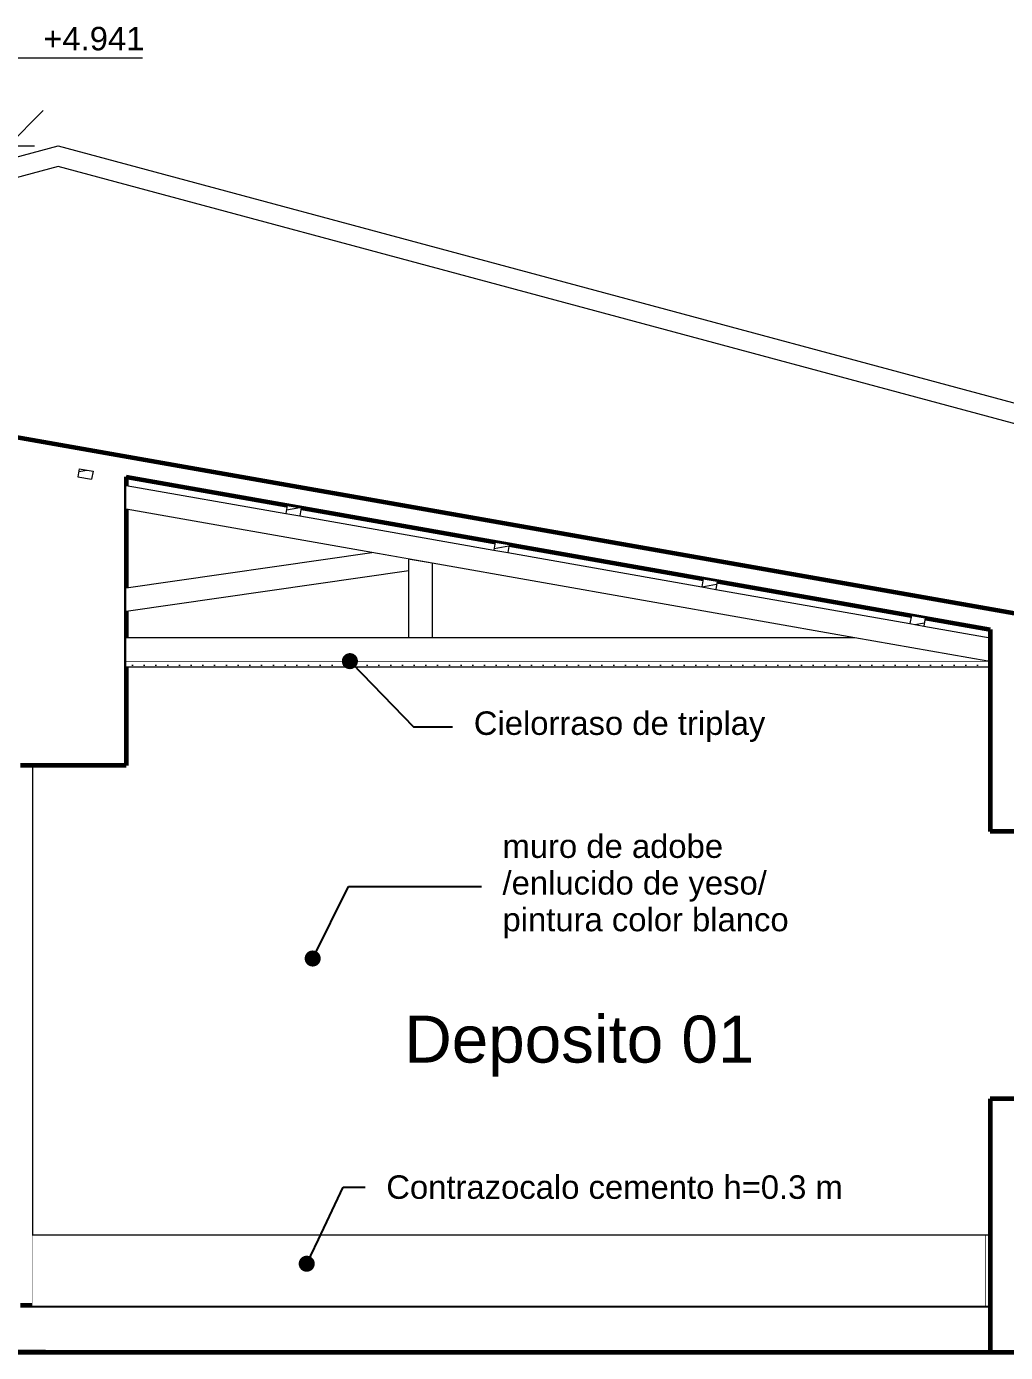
# Model space of a CAD drawing. Header units: metres. Extents: x 48 to 635, y -15 to 39.
# Drawn here: x 431.88 to 436.05, y -14.8 to -9.15 of the extents above; entities that cross this region are included whole.
import ezdxf

# ---------------------------------------------------------------- set-up
doc = ezdxf.new("R2010")
doc.units = ezdxf.units.M
doc.header["$MEASUREMENT"] = 0
doc.linetypes.add('Wipeout_Contour', pattern=[1, 0, -1])
for name, color, linetype in [('Annotation - Label', 7, 'Continuous'), ('Dimensioning - General', 7, 'Continuous'), ('Interior - Furniture', 7, 'Continuous'), ('Interior - Stair & Railing', 7, 'Continuous'), ('Shell - Roof', 7, 'Continuous'), ('Site & Landscape - Terrain', 7, 'Continuous'), ('Structural - Bearing', 7, 'Continuous'), ('TOPO', 7, 'Continuous')]:
    doc.layers.add(name, color=color, linetype=linetype)
doc.styles.add('GENERATED_STYLE_1', font='')
doc.styles.get('GENERATED_STYLE_1').set_extended_font_data('Arial')
doc.dimstyles.new('GENERATED_STYLE__6', dxfattribs={"dimtxt": 0.18, "dimasz": 0.1368, "dimexe": 0.18, "dimexo": 0.0625, "dimgap": 0.09, "dimtad": 0, "dimtih": 1, "dimtoh": 1, "dimdec": 4, "dimzin": 0, "dimdsep": 46, "dimcen": 0.09, "dimadec": 0, "dimazin": 0, "dimtfac": 1, "dimtdec": 4, "dimtmove": 0, "dimatfit": 3, "dimldrblk": 'ARROWHEAD_11', "dimfxl": 1, "dimtolj": 1, "dimtzin": 0, "dimarcsym": 0})
pattern_1 = [(10, (362.457736, -14.601266), (-0.007814168, 0.044316348), [])]

# ---------------------------------------------------------------- blocks, each defined once
blk = doc.blocks.new('ARROWHEAD_11')
at = {"color": 0, "linetype": 'Continuous', "lineweight": 0}
blk.add_line((0, 0), (-1, 0), dxfattribs=at)
at = {"color": 0, "linetype": 'Continuous', "lineweight": 0, "const_width": 0.25, "flags": 128}
blk.add_lwpolyline([(-0.125, 0, 1), (0.125, 0, 1)], format="xyb", close=True, dxfattribs=at)

msp = doc.modelspace()

# ---------------------------------------------------------------- linework, layer by layer
at = {"layer": 'Dimensioning - General', "color": 7, "linetype": 'Continuous', "lineweight": 13}
msp.add_line((431.8025, -9.2857), (432.3749, -9.2857), dxfattribs=at)

# ---------------------------------------------------------------- texts
at = {"layer": 'Dimensioning - General', "color": 5, "lineweight": 25, "insert": (431.9525, -9.2557), "char_height": 0.1, "attachment_point": 7, "style": 'GENERATED_STYLE_1'}
msp.add_mtext('\\A1;{\\pql;\\fArial|b0|i0|c0|p34;+4.941}', dxfattribs=at)

# ---------------------------------------------------------------- wipeouts: each hides what was drawn before it
at = {"color": 254, "linetype": 'Wipeout_Contour', "lineweight": 0, "ltscale": 2165.463791}
msp.add_wipeout([(429.3538, -10.4647), (436.8362, -11.7846), (436.8362, -11.045), (432.0162, -9.7486), (429.6606, -10.3822)], dxfattribs=at).dxf.layer = 'Structural - Bearing'
at = {"color": 254, "linetype": 'Wipeout_Contour', "lineweight": 0, "ltscale": 6089.733196}
msp.add_wipeout([(431.9062, -14.3013), (435.9862, -14.3013), (435.9862, -13.7213), (436.2662, -13.7213), (436.2662, -13.7163), (436.2412, -13.7163), (436.2412, -12.5863), (436.2662, -12.5863), (436.2662, -12.5813), (435.9862, -12.5813), (435.9862, -11.8813), (432.3062, -11.8813), (432.3062, -12.3013), (431.9062, -12.3013)], dxfattribs=at).dxf.layer = 'Structural - Bearing'

# ---------------------------------------------------------------- next in the draw order: linework, layer by layer
at = {"layer": 'Interior - Furniture', "color": 104, "linetype": 'Continuous', "lineweight": 20, "true_color": 0x029e21, "flags": 128}
msp.add_lwpolyline([(431.9062, -12.3013), (431.9062, -12.3263), (431.9062, -14.6013)], dxfattribs=at)

# ---------------------------------------------------------------- next in the draw order: texts
at = {"layer": 'Annotation - Label', "color": 5, "linetype": 'Continuous', "lineweight": 25, "insert": (433.9092, -12.8157), "char_height": 0.1, "width": 1.23721, "attachment_point": 4, "line_spacing_factor": 0.937018, "style": 'GENERATED_STYLE_1'}
msp.add_mtext('\\A1;{\\pql;\\fArial|b0|i0|c0|p34;muro de adobe /enlucido de yeso/ pintura color blanco}', dxfattribs=at)
at = {"layer": 'Annotation - Label', "color": 7, "linetype": 'Continuous', "lineweight": 13, "insert": (433.4912, -13.3664), "char_height": 0.2, "attachment_point": 1, "style": 'GENERATED_STYLE_1'}
msp.add_mtext('\\A1;{\\pql;\\fArial|b0|i0|c0|p34;Deposito 01}', dxfattribs=at)
at = {"layer": 'Annotation - Label', "color": 5, "linetype": 'Continuous', "lineweight": 25, "insert": (433.414, -14.0975), "char_height": 0.1, "attachment_point": 4, "style": 'GENERATED_STYLE_1'}
msp.add_mtext('\\A1;{\\pql;\\fArial|b0|i0|c0|p34;Contrazocalo cemento h=0.3 m}', dxfattribs=at)

# ---------------------------------------------------------------- next in the draw order: leaders
at = {"layer": 'Annotation - Label', "color": 151, "linetype": 'Continuous', "lineweight": 20, "true_color": 0x80c2ff, "annotation_type": 0, "has_hookline": 1, "hookline_direction": 0, "text_width": 1.2036}
msp.add_leader([(433.1006, -13.123), (433.2535, -12.8157), (433.8192, -12.8157)], dimstyle='GENERATED_STYLE__6', dxfattribs=at)

# ---------------------------------------------------------------- next in the draw order: wipeouts: each hides what was drawn before it
at = {"color": 254, "linetype": 'Wipeout_Contour', "lineweight": 0, "ltscale": 1722.94857}
msp.add_wipeout([(429.1565, -10.4299), (429.3538, -10.4647), (432.0162, -9.7486), (432.0162, -9.6607)], dxfattribs=at).dxf.layer = 'Shell - Roof'
at = {"color": 254, "linetype": 'Wipeout_Contour', "lineweight": 0, "ltscale": 1298.915218}
msp.add_wipeout([(433.352, -11.3935), (432.3062, -11.2091), (432.3062, -11.5444)], dxfattribs=at).dxf.layer = 'Structural - Bearing'

# ---------------------------------------------------------------- next in the draw order: linework, layer by layer
at = {"layer": 'Dimensioning - General', "color": 7, "linetype": 'Continuous', "lineweight": 13}
msp.add_line((431.9525, -9.5107), (431.8025, -9.6607), dxfattribs=at)
at = {"layer": 'Dimensioning - General', "color": 151, "linetype": 'Continuous', "lineweight": 20, "true_color": 0x80c2ff}
msp.add_line((431.8025, -9.6607), (431.915, -9.6607), dxfattribs=at)

# ---------------------------------------------------------------- next in the draw order: wipeouts: each hides what was drawn before it
at = {"color": 254, "linetype": 'Wipeout_Contour', "lineweight": 0, "ltscale": 8688.317733}
msp.add_wipeout([(432.3062, -11.1075), (432.986, -11.2274), (432.992, -11.1929), (433.0511, -11.2033), (433.0451, -11.2378), (433.8723, -11.3837), (433.8784, -11.3492), (433.9375, -11.3596), (433.9314, -11.3941), (434.7586, -11.5399), (434.7647, -11.5055), (434.8238, -11.5159), (434.8177, -11.5504), (435.6449, -11.6962), (435.651, -11.6618), (435.7101, -11.6722), (435.704, -11.7066), (435.9862, -11.7564), (435.9862, -11.7208), (432.3062, -11.0717)], dxfattribs=at).dxf.layer = 'Structural - Bearing'
at = {"color": 254, "linetype": 'Wipeout_Contour', "lineweight": 0, "ltscale": 1723.150828}
msp.add_wipeout([(425.0862, -14.8013), (435.9862, -14.8013), (435.9862, -14.6013), (425.0862, -14.6013)], dxfattribs=at).dxf.layer = 'Structural - Bearing'

# ---------------------------------------------------------------- next in the draw order: linework, layer by layer
at = {"layer": 'Structural - Bearing', "color": 7, "linetype": 'Continuous', "lineweight": 60}
for p, q in [((431.9062, -14.6013), (431.8562, -14.6013)), ((435.9662, -14.6013), (431.9062, -14.6013)), ((435.9862, -14.6013), (435.9662, -14.6013)), ((435.9862, -14.8013), (425.0862, -14.8013))]:
    msp.add_line(p, q, dxfattribs=at)

# ---------------------------------------------------------------- next in the draw order: wipeouts: each hides what was drawn before it
at = {"color": 254, "linetype": 'Wipeout_Contour', "lineweight": 0, "ltscale": 1739.952308}
msp.add_wipeout([(432.0162, -9.6607), (432.0162, -9.7486), (437.7062, -11.279), (437.7062, -11.1912)], dxfattribs=at).dxf.layer = 'Shell - Roof'
at = {"color": 254, "linetype": 'Wipeout_Contour', "lineweight": 0, "ltscale": 1303.611595}
msp.add_wipeout([(433.6096, -11.7563), (435.4096, -11.7563), (433.6096, -11.4389)], dxfattribs=at).dxf.layer = 'Structural - Bearing'
at = {"color": 254, "linetype": 'Wipeout_Contour', "lineweight": 0, "ltscale": 1732.276729}
msp.add_wipeout([(432.3062, -11.6454), (432.3062, -11.7563), (433.5096, -11.7563), (433.5096, -11.4718)], dxfattribs=at).dxf.layer = 'Structural - Bearing'

# ---------------------------------------------------------------- next in the draw order: linework, layer by layer
at = {"layer": 'Shell - Roof', "color": 23, "linetype": 'Continuous', "lineweight": 13, "true_color": 0xbf8080}
for p, q in [((429.1565, -10.4299), (432.0162, -9.6607)), ((432.0162, -9.6607), (437.7062, -11.1912)), ((432.0162, -9.7486), (429.3538, -10.4647)), ((437.7062, -11.279), (432.0162, -9.7486))]:
    msp.add_line(p, q, dxfattribs=at)

# ---------------------------------------------------------------- next in the draw order: wipeouts: each hides what was drawn before it
at = {"color": 254, "linetype": 'Wipeout_Contour', "lineweight": 0, "ltscale": 1744.863923}
msp.add_wipeout([(435.9862, -14.3013), (435.9662, -14.3013), (435.9662, -14.6013), (435.9862, -14.6013)], dxfattribs=at).dxf.layer = 'Interior - Stair & Railing'

# ---------------------------------------------------------------- next in the draw order: linework, layer by layer
at = {"layer": 'Interior - Stair & Railing', "color": 171, "linetype": 'Continuous', "lineweight": 13}
for p, q in [((435.9662, -14.3013), (435.9662, -14.6013)), ((435.9862, -14.3013), (435.9662, -14.3013))]:
    msp.add_line(p, q, dxfattribs=at)

# ---------------------------------------------------------------- next in the draw order: wipeouts: each hides what was drawn before it
at = {"color": 254, "linetype": 'Wipeout_Contour', "lineweight": 0, "ltscale": 2572.874289}
msp.add_wipeout([(428.7167, -10.3523), (419.6162, -11.9576), (419.6162, -12.0438), (428.7167, -10.4385), (437.6362, -12.0119), (437.6362, -11.9257)], dxfattribs=at).dxf.layer = 'Shell - Roof'

# ---------------------------------------------------------------- next in the draw order: linework, layer by layer
at = {"layer": 'Shell - Roof', "color": 7, "linetype": 'Continuous', "lineweight": 60}
msp.add_line((432.3062, -11.0717), (435.9862, -11.7208), dxfattribs=at)
at = {"layer": 'Shell - Roof', "color": 7, "linetype": 'Continuous', "lineweight": 60, "flags": 128}
msp.add_lwpolyline([(437.6362, -11.9257), (428.7167, -10.3523), (419.6162, -11.9576)], dxfattribs=at)

# ---------------------------------------------------------------- next in the draw order: texts
at = {"layer": 'Annotation - Label', "color": 5, "linetype": 'Continuous', "lineweight": 25, "insert": (433.7868, -12.1355), "char_height": 0.1, "attachment_point": 4, "style": 'GENERATED_STYLE_1'}
msp.add_mtext('\\A1;{\\pql;\\fArial|b0|i0|c0|p34;Cielorraso de triplay}', dxfattribs=at)

# ---------------------------------------------------------------- next in the draw order: wipeouts: each hides what was drawn before it
at = {"color": 254, "linetype": 'Wipeout_Contour', "lineweight": 0, "ltscale": 1736.70876}
msp.add_wipeout([(435.9662, -14.3013), (431.9062, -14.3013), (431.9062, -14.6013), (435.9662, -14.6013)], dxfattribs=at).dxf.layer = 'Interior - Stair & Railing'

# ---------------------------------------------------------------- next in the draw order: hatches: boundary and pattern name
at = {"layer": 'TOPO', "linetype": 'Continuous', "lineweight": 0, "true_color": 0x353329}
msp.add_hatch(color=250, dxfattribs=at).paths.add_polyline_path([(432.7595, -14.8013), (432.6058, -14.7971), (424.408, -14.7243), (421.8304, -14.6712), (421.2192, -14.6392), (420.5418, -14.6663), (420.3957, -14.668), (419.288, -14.4842), (419.288, -14.8013)])

# ---------------------------------------------------------------- next in the draw order: linework, layer by layer
at = {"layer": 'Interior - Stair & Railing', "color": 171, "linetype": 'Continuous', "lineweight": 13}
msp.add_line((435.9662, -14.3013), (431.9062, -14.3013), dxfattribs=at)
at = {"layer": 'TOPO', "color": 55, "linetype": 'Continuous', "lineweight": 13, "true_color": 0xa2a233, "flags": 128}
msp.add_lwpolyline([(419.288, -14.4842), (420.3957, -14.668), (420.5418, -14.6663), (421.2192, -14.6392), (421.8304, -14.6712), (424.408, -14.7243), (432.6058, -14.7971), (432.7595, -14.8013)], dxfattribs=at)

# ---------------------------------------------------------------- next in the draw order: leaders
at = {"layer": 'Annotation - Label', "color": 151, "linetype": 'Continuous', "lineweight": 20, "true_color": 0x80c2ff, "annotation_type": 0, "has_hookline": 1, "hookline_direction": 0, "text_width": 1.9275}
msp.add_leader([(433.075, -14.4233), (433.2306, -14.0975), (433.324, -14.0975)], dimstyle='GENERATED_STYLE__6', dxfattribs=at)

# ---------------------------------------------------------------- next in the draw order: wipeouts: each hides what was drawn before it
at = {"color": 254, "linetype": 'Wipeout_Contour', "lineweight": 0, "ltscale": 1728.959483}
msp.add_wipeout([(431.8562, -10.9923), (431.8562, -12.3013), (432.3062, -12.3013), (432.3062, -11.0717)], dxfattribs=at).dxf.layer = 'Structural - Bearing'

# ---------------------------------------------------------------- next in the draw order: linework, layer by layer
at = {"layer": 'Structural - Bearing', "color": 7, "linetype": 'Continuous', "lineweight": 60}
for p, q in [((432.3062, -11.0717), (432.3062, -11.8563)), ((432.3062, -11.8563), (432.3062, -11.8813)), ((432.3062, -11.8813), (432.3062, -12.3013)), ((431.9062, -12.3013), (431.8562, -12.3013)), ((432.3062, -12.3013), (431.9062, -12.3013))]:
    msp.add_line(p, q, dxfattribs=at)

# ---------------------------------------------------------------- next in the draw order: wipeouts: each hides what was drawn before it
at = {"color": 254, "linetype": 'Wipeout_Contour', "lineweight": 0, "ltscale": 1729.095589}
msp.add_wipeout([(432.1587, -11.0815), (432.1648, -11.047), (432.1057, -11.0366), (432.0996, -11.0711)], dxfattribs=at).dxf.layer = 'Interior - Furniture'
at = {"color": 254, "linetype": 'Wipeout_Contour', "lineweight": 0, "ltscale": 1745.779729}
msp.add_wipeout([(436.4362, -14.8013), (436.4362, -13.7213), (435.9862, -13.7213), (435.9862, -14.8013)], dxfattribs=at).dxf.layer = 'Structural - Bearing'

# ---------------------------------------------------------------- next in the draw order: hatches: boundary and pattern name
at = {"layer": 'Interior - Furniture', "linetype": 'Continuous', "lineweight": 13, "true_color": 0xbf927d}
h = msp.add_hatch(dxfattribs=at)
h.set_pattern_fill('Wood_0001', color=33, style=0, pattern_type=2)
h.set_pattern_definition(pattern_1)
h.paths.add_polyline_path([(432.1587, -11.0815), (432.1648, -11.047), (432.1057, -11.0366), (432.0996, -11.0711)])

# ---------------------------------------------------------------- next in the draw order: linework, layer by layer
at = {"layer": 'Interior - Furniture', "color": 104, "linetype": 'Continuous', "lineweight": 20, "true_color": 0x029e21}
for p, q in [((432.1057, -11.0366), (432.0996, -11.0711)), ((432.1057, -11.0366), (432.1648, -11.047)), ((432.1648, -11.047), (432.1587, -11.0815)), ((432.0996, -11.0711), (432.1587, -11.0815))]:
    msp.add_line(p, q, dxfattribs=at)
at = {"layer": 'Structural - Bearing', "color": 7, "linetype": 'Continuous', "lineweight": 60}
for p, q in [((435.9862, -13.7213), (435.9862, -14.3013)), ((436.4362, -14.8013), (435.9862, -14.8013))]:
    msp.add_line(p, q, dxfattribs=at)
at = {"layer": 'Structural - Bearing', "color": 7, "linetype": 'Continuous', "lineweight": 60, "flags": 128}
for points in [[(436.4362, -13.7213), (436.3162, -13.7213), (436.2662, -13.7213), (435.9862, -13.7213)], [(435.9862, -14.3013), (435.9862, -14.6013), (435.9862, -14.8013)]]:
    msp.add_lwpolyline(points, dxfattribs=at)

# ---------------------------------------------------------------- next in the draw order: wipeouts: each hides what was drawn before it
at = {"color": 254, "linetype": 'Wipeout_Contour', "lineweight": 0, "ltscale": 1737.235099}
msp.add_wipeout([(432.3062, -11.8563), (432.3062, -11.8813), (435.9862, -11.8813), (435.9862, -11.8563)], dxfattribs=at).dxf.layer = 'Site & Landscape - Terrain'

# ---------------------------------------------------------------- next in the draw order: hatches: boundary and pattern name
at = {"layer": 'Site & Landscape - Terrain', "linetype": 'Continuous', "lineweight": 15, "true_color": 0x93a0c6}
h = msp.add_hatch(dxfattribs=at)
h.set_pattern_fill('Plaster_0001', color=253, style=0, pattern_type=2)
h.set_pattern_definition([(0, (362.45774, -14.60127), (0, 0.08660254), [0, -0.05]), (0, (362.48274, -14.557965), (0, 0.08660254), [0, -0.05])])
h.paths.add_polyline_path([(432.3062, -11.8563), (432.3062, -11.8813), (435.9862, -11.8813), (435.9862, -11.8563)])

# ---------------------------------------------------------------- next in the draw order: linework, layer by layer
at = {"layer": 'Site & Landscape - Terrain', "color": 55, "linetype": 'Continuous', "lineweight": 13, "true_color": 0xa2a233}
for p, q in [((435.9862, -11.8563), (432.3062, -11.8563)), ((435.9862, -11.8813), (432.3062, -11.8813))]:
    msp.add_line(p, q, dxfattribs=at)

# ---------------------------------------------------------------- next in the draw order: wipeouts: each hides what was drawn before it
at = {"color": 254, "linetype": 'Wipeout_Contour', "lineweight": 0, "ltscale": 1736.796757}
msp.add_wipeout([(435.4096, -11.7563), (432.3062, -11.7563), (432.3062, -11.8563), (435.9767, -11.8563)], dxfattribs=at).dxf.layer = 'Interior - Furniture'

# ---------------------------------------------------------------- next in the draw order: wipeouts: each hides what was drawn before it
at = {"color": 254, "linetype": 'Wipeout_Contour', "lineweight": 0, "ltscale": 2172.848078}
msp.add_wipeout([(432.3062, -11.1075), (432.3062, -11.2091), (435.9767, -11.8563), (435.9862, -11.8563), (435.9862, -11.7564)], dxfattribs=at).dxf.layer = 'Interior - Furniture'

# ---------------------------------------------------------------- next in the draw order: linework, layer by layer
at = {"layer": 'Interior - Furniture', "color": 134, "linetype": 'Continuous', "lineweight": 18}
for p, q in [((432.3062, -11.1075), (432.986, -11.2274)), ((433.9314, -11.3941), (434.7586, -11.5399)), ((434.8177, -11.5504), (435.6449, -11.6962)), ((435.704, -11.7066), (435.9862, -11.7564)), ((435.9767, -11.8563), (435.4096, -11.7563))]:
    msp.add_line(p, q, dxfattribs=at)

# ---------------------------------------------------------------- next in the draw order: leaders
at = {"layer": 'Annotation - Label', "color": 151, "linetype": 'Continuous', "lineweight": 20, "true_color": 0x80c2ff, "annotation_type": 0, "has_hookline": 1, "hookline_direction": 0, "text_width": 1.2329}
msp.add_leader([(433.259, -11.8563), (433.5296, -12.1355), (433.6968, -12.1355)], dimstyle='GENERATED_STYLE__6', dxfattribs=at)

# ---------------------------------------------------------------- next in the draw order: wipeouts: each hides what was drawn before it
at = {"color": 254, "linetype": 'Wipeout_Contour', "lineweight": 0, "ltscale": 1734.860945}
msp.add_wipeout([(433.6096, -11.7563), (433.6096, -11.4389), (433.5096, -11.4213), (433.5096, -11.7563)], dxfattribs=at).dxf.layer = 'Interior - Furniture'

# ---------------------------------------------------------------- next in the draw order: linework, layer by layer
at = {"layer": 'Interior - Furniture', "color": 134, "linetype": 'Continuous', "lineweight": 18}
for p, q in [((435.4096, -11.7563), (433.6096, -11.4389)), ((433.6096, -11.4389), (433.6096, -11.7563)), ((433.5096, -11.7563), (432.3062, -11.7563)), ((433.6096, -11.7563), (433.5096, -11.7563)), ((435.4096, -11.7563), (433.6096, -11.7563))]:
    msp.add_line(p, q, dxfattribs=at)

# ---------------------------------------------------------------- next in the draw order: wipeouts: each hides what was drawn before it
at = {"color": 254, "linetype": 'Wipeout_Contour', "lineweight": 0, "ltscale": 2165.365763}
msp.add_wipeout([(433.352, -11.3935), (432.3062, -11.5444), (432.3062, -11.6454), (433.5096, -11.4718), (433.5096, -11.4213)], dxfattribs=at).dxf.layer = 'Interior - Furniture'
at = {"color": 254, "linetype": 'Wipeout_Contour', "lineweight": 0, "ltscale": 1743.337456}
msp.add_wipeout([(435.704, -11.7066), (435.7101, -11.6722), (435.651, -11.6618), (435.6449, -11.6962)], dxfattribs=at).dxf.layer = 'Interior - Furniture'
at = {"color": 254, "linetype": 'Wipeout_Contour', "lineweight": 0, "ltscale": 1745.528394}
msp.add_wipeout([(435.9862, -11.7208), (435.9862, -12.5813), (436.4362, -12.5813), (436.4362, -11.8002)], dxfattribs=at).dxf.layer = 'Structural - Bearing'

# ---------------------------------------------------------------- next in the draw order: hatches: boundary and pattern name
at = {"layer": 'Interior - Furniture', "linetype": 'Continuous', "lineweight": 13, "true_color": 0xbf927d}
h = msp.add_hatch(dxfattribs=at)
h.set_pattern_fill('Wood_0001', color=33, style=0, pattern_type=2)
h.set_pattern_definition(pattern_1)
h.paths.add_polyline_path([(435.704, -11.7066), (435.7101, -11.6722), (435.651, -11.6618), (435.6449, -11.6962)])

# ---------------------------------------------------------------- next in the draw order: linework, layer by layer
at = {"layer": 'Interior - Furniture', "color": 134, "linetype": 'Continuous', "lineweight": 18}
for p, q in [((433.352, -11.3935), (432.3062, -11.2091)), ((433.0451, -11.2378), (433.8723, -11.3837)), ((432.3062, -11.5444), (433.352, -11.3935)), ((433.6096, -11.4389), (433.352, -11.3935)), ((433.5096, -11.4718), (433.5096, -11.4213)), ((433.5096, -11.4718), (432.3062, -11.6454)), ((433.5096, -11.7563), (433.5096, -11.4718))]:
    msp.add_line(p, q, dxfattribs=at)
at = {"layer": 'Interior - Furniture', "color": 104, "linetype": 'Continuous', "lineweight": 20, "true_color": 0x029e21}
for p, q in [((435.651, -11.6618), (435.6449, -11.6962)), ((435.651, -11.6618), (435.7101, -11.6722)), ((435.7101, -11.6722), (435.704, -11.7066)), ((435.6449, -11.6962), (435.704, -11.7066))]:
    msp.add_line(p, q, dxfattribs=at)
at = {"layer": 'Structural - Bearing', "color": 7, "linetype": 'Continuous', "lineweight": 60}
for p, q in [((435.9862, -11.7208), (435.9862, -11.8563)), ((435.9862, -11.8563), (435.9862, -11.8813)), ((435.9862, -11.8813), (435.9862, -12.5813))]:
    msp.add_line(p, q, dxfattribs=at)
at = {"layer": 'Structural - Bearing', "color": 7, "linetype": 'Continuous', "lineweight": 60, "flags": 128}
msp.add_lwpolyline([(436.4362, -12.5813), (436.3162, -12.5813), (436.2662, -12.5813), (435.9862, -12.5813)], dxfattribs=at)

# ---------------------------------------------------------------- next in the draw order: wipeouts: each hides what was drawn before it
at = {"color": 254, "linetype": 'Wipeout_Contour', "lineweight": 0, "ltscale": 1739.776745}
msp.add_wipeout([(434.8177, -11.5504), (434.8238, -11.5159), (434.7647, -11.5055), (434.7586, -11.5399)], dxfattribs=at).dxf.layer = 'Interior - Furniture'

# ---------------------------------------------------------------- next in the draw order: hatches: boundary and pattern name
at = {"layer": 'Interior - Furniture', "linetype": 'Continuous', "lineweight": 13, "true_color": 0xbf927d}
h = msp.add_hatch(dxfattribs=at)
h.set_pattern_fill('Wood_0001', color=33, style=0, pattern_type=2)
h.set_pattern_definition(pattern_1)
h.paths.add_polyline_path([(434.8177, -11.5504), (434.8238, -11.5159), (434.7647, -11.5055), (434.7586, -11.5399)])

# ---------------------------------------------------------------- next in the draw order: linework, layer by layer
at = {"layer": 'Interior - Furniture', "color": 104, "linetype": 'Continuous', "lineweight": 20, "true_color": 0x029e21}
for p, q in [((434.7647, -11.5055), (434.7586, -11.5399)), ((434.7647, -11.5055), (434.8238, -11.5159)), ((434.8238, -11.5159), (434.8177, -11.5504)), ((434.7586, -11.5399), (434.8177, -11.5504))]:
    msp.add_line(p, q, dxfattribs=at)

# ---------------------------------------------------------------- next in the draw order: wipeouts: each hides what was drawn before it
at = {"color": 254, "linetype": 'Wipeout_Contour', "lineweight": 0, "ltscale": 1732.655811}
msp.add_wipeout([(433.0451, -11.2378), (433.0511, -11.2033), (432.992, -11.1929), (432.986, -11.2274)], dxfattribs=at).dxf.layer = 'Interior - Furniture'
at = {"color": 254, "linetype": 'Wipeout_Contour', "lineweight": 0, "ltscale": 1736.216196}
msp.add_wipeout([(433.9314, -11.3941), (433.9375, -11.3596), (433.8784, -11.3492), (433.8723, -11.3837)], dxfattribs=at).dxf.layer = 'Interior - Furniture'

# ---------------------------------------------------------------- next in the draw order: hatches: boundary and pattern name
at = {"layer": 'Interior - Furniture', "linetype": 'Continuous', "lineweight": 13, "true_color": 0xbf927d}
h = msp.add_hatch(dxfattribs=at)
h.set_pattern_fill('Wood_0001', color=33, style=0, pattern_type=2)
h.set_pattern_definition(pattern_1)
h.paths.add_polyline_path([(433.0451, -11.2378), (433.0511, -11.2033), (432.992, -11.1929), (432.986, -11.2274)])
h = msp.add_hatch(dxfattribs=at)
h.set_pattern_fill('Wood_0001', color=33, style=0, pattern_type=2)
h.set_pattern_definition(pattern_1)
h.paths.add_polyline_path([(433.9314, -11.3941), (433.9375, -11.3596), (433.8784, -11.3492), (433.8723, -11.3837)])

# ---------------------------------------------------------------- next in the draw order: linework, layer by layer
at = {"layer": 'Interior - Furniture', "color": 104, "linetype": 'Continuous', "lineweight": 20, "true_color": 0x029e21}
for p, q in [((432.992, -11.1929), (432.986, -11.2274)), ((432.986, -11.2274), (433.0451, -11.2378)), ((432.992, -11.1929), (433.0511, -11.2033)), ((433.0511, -11.2033), (433.0451, -11.2378)), ((433.8784, -11.3492), (433.8723, -11.3837)), ((433.8784, -11.3492), (433.9375, -11.3596)), ((433.8723, -11.3837), (433.9314, -11.3941)), ((433.9375, -11.3596), (433.9314, -11.3941))]:
    msp.add_line(p, q, dxfattribs=at)

doc.saveas('drawing.dxf')
